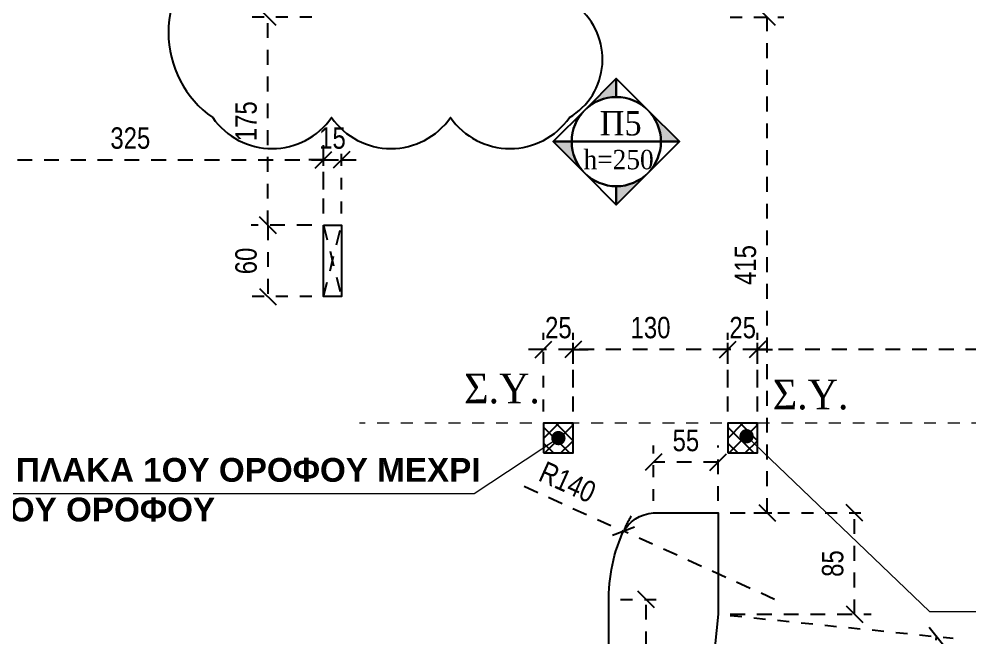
# Model space of a CAD drawing. Header units: millimetres. Extents: x -2171 to 1563, y -1758 to -1505.
# Drawn here: x -793.54 to -785.54, y -1608.02 to -1602.82 of the extents above; entities that cross this region are included whole.
import ezdxf

# ---------------------------------------------------------------- set-up
doc = ezdxf.new("R2010")
doc.units = ezdxf.units.MM
doc.header["$PDMODE"] = 32
for name, pattern in [('DASHED2', [0.375, 0.25, -0.125]), ('DOT', [0.025, 0, -0.025]), ('HIDDEN', [0.375, 0.25, -0.125]), ('HIDDEN2', [0.1875, 0.125, -0.0625])]:
    doc.linetypes.add(name, pattern=pattern)
doc.layers.get('Defpoints').update_dxf_attribs({"color": 6})
for name, color, linetype in [('-S_TEXT', 3, 'Continuous'), ('AM_5', 7, 'Continuous'), ('athinas comments', 10, 'Continuous'), ('DIASTASEIS', 7, 'Continuous'), ('Fill_Col_1', 8, 'Continuous'), ('Geo_Lines', 7, 'Continuous'), ('SY', 94, 'Continuous'), ('Text_Col_1', 7, 'Continuous'), ('Text_Slab', 7, 'Continuous')]:
    doc.layers.add(name, color=color, linetype=linetype)
doc.layers.add('A-ANNO-DIMS', color=1, linetype='Continuous', lineweight=9)
doc.styles.add('1-100', font='arial.ttf', dxfattribs={"width": 0.8})
doc.styles.add('ag', font='arial.ttf', dxfattribs={"height": 0.25})
doc.styles.add('S1TmsNwRmn1088_b_934_161', font='times.ttf', dxfattribs={"width": 0.933629, "height": 0.10875})
doc.styles.add('S1TmsNwRmn11_b_934_161', font='times.ttf', dxfattribs={"width": 0.933629, "height": 0.001087})
doc.styles.add('S1TmsNwRmn1359_b_934_161', font='times.ttf', dxfattribs={"width": 0.933629, "height": 0.135937})
doc.styles.get("Standard").update_dxf_attribs({"font": 'tahoma.ttf'})
doc.dimstyles.new('CHRISTOFOROS', dxfattribs={"dimscale": 0.2, "dimtxt": 0.25, "dimasz": 0.6, "dimexe": 0, "dimexo": 0, "dimgap": 0, "dimtad": 0, "dimdec": 0, "dimlfac": 100, "dimzin": 0, "dimdsep": 46, "dimtxsty": 'ag', "dimblk": 'ARCHTICK', "dimcen": 0, "dimclrd": 256, "dimclre": 256, "dimclrt": 1, "dimaunit": 1, "dimadec": 0, "dimazin": 0, "dimtfac": 1, "dimtdec": 0, "dimtofl": 0, "dimtmove": 0, "dimatfit": 3, "dimfxl": 1, "dimtolj": 1, "dimtzin": 0, "dimlwd": -1, "dimlwe": -1, "dimarcsym": 0})
doc.dimstyles.new('Copy of 1-100', dxfattribs={"dimtxt": 0.18, "dimasz": 0.14, "dimexe": 0.14, "dimexo": 0.1, "dimgap": 0.09, "dimtad": 1, "dimdec": 0, "dimlfac": 100, "dimrnd": 5, "dimzin": 5, "dimdsep": 46, "dimtxsty": '1-100', "dimblk": 'OBLIQUE', "dimcen": 0.09, "dimclrd": 1, "dimclre": 1, "dimclrt": 2, "dimadec": 0, "dimazin": 0, "dimtfac": 1, "dimtdec": 0, "dimtix": 1, "dimtmove": 2, "dimatfit": 3, "dimfxl": 5, "dimfxlon": 1, "dimtolj": 1, "dimtzin": 5, "dimarcsym": 0})

# ---------------------------------------------------------------- blocks, each defined once
blk = doc.blocks.new('Label_Όροφος 1-RC_XSN2633_2526')
at = {"layer": 'Text_Slab'}
for points in [[(-0.1768, 0.1768, -0.198912), (0, 0.25), (0, 0.3536)], [(0.1768, 0.1768, -0.198912), (0.25, 0), (0.3536, 0)], [(-0.1768, -0.1768, -0.198912), (-0.25, 0), (-0.3536, 0)], [(0.1768, -0.1768, -0.198912), (0, -0.25), (0, -0.3536)]]:
    blk.add_hatch(color=174, dxfattribs=at).paths.add_polyline_path(points)
at = {"layer": 'Text_Slab', "color": 174}
for points in [[(-0.1768, 0.1768, -0.198912), (0, 0.25), (0, 0.3536)], [(0, 0.25, -0.198912), (0.1768, 0.1768), (0, 0.3536)], [(-0.25, 0, 0.414214), (0, -0.25, 0.414214), (0.25, 0, 0.414214), (0, 0.25, 0.414214)], [(-0.25, 0, -0.198912), (-0.1768, 0.1768), (-0.3536, 0)], [(0.1768, 0.1768, -0.198912), (0.25, 0), (0.3536, 0)], [(-0.1768, -0.1768, -0.198912), (-0.25, 0), (-0.3536, 0)], [(0.25, 0, -0.198912), (0.1768, -0.1768), (0.3536, 0)], [(0, -0.25, -0.198912), (-0.1768, -0.1768), (0, -0.3536)], [(0.1768, -0.1768, -0.198912), (0, -0.25), (0, -0.3536)]]:
    blk.add_lwpolyline(points, format="xyb", close=True, dxfattribs=at)
blk.add_lwpolyline([(0.25, 0), (-0.25, 0)], close=True, dxfattribs=at)
blk = doc.blocks.new('_Oblique')
at = {"color": 0, "linetype": 'ByBlock', "lineweight": -2}
blk.add_line((-0.5, -0.5), (0.5, 0.5), dxfattribs=at)
blk = doc.blocks.new('*D200')
at = {"layer": 'A-ANNO-DIMS', "color": 1, "linetype": 'HIDDEN', "lineweight": -2, "ltscale": 0.5, "transparency": 16777216}
blk.add_line((-794.2254, -1604.2037), (-794.2254, -1603.8632), dxfattribs=at)
at = {"layer": 'A-ANNO-DIMS', "color": 1, "linetype": 'HIDDEN2', "lineweight": -2, "ltscale": 0.5, "transparency": 16777216}
blk.add_line((-790.9753, -1604.4537), (-790.9753, -1603.8632), dxfattribs=at)
at = {"layer": 'A-ANNO-DIMS', "color": 1, "linetype": 'DASHED2', "lineweight": -2, "ltscale": 0.5, "transparency": 16777216}
blk.add_line((-794.2254, -1604.0032), (-790.9753, -1604.0032), dxfattribs=at)
at = {"layer": 'Defpoints', "color": 0, "ltscale": 0.5, "transparency": 16777216}
for p in [(-790.9753, -1604.0032), (-794.2254, -1604.3037), (-790.9753, -1604.5537)]:
    blk.add_point(p, dxfattribs=at)
at = {"layer": 'A-ANNO-DIMS', "color": 1, "lineweight": -2, "ltscale": 0.5, "transparency": 16777216, "xscale": 0.14, "yscale": 0.14, "zscale": 0.14, "rotation": 180}
blk.add_blockref('_Oblique', (-794.2254, -1604.0032), dxfattribs=at)
at = {"layer": 'A-ANNO-DIMS', "color": 1, "lineweight": -2, "ltscale": 0.5, "transparency": 16777216, "xscale": 0.14, "yscale": 0.14, "zscale": 0.14}
blk.add_blockref('_Oblique', (-790.9753, -1604.0032), dxfattribs=at)
at = {"layer": 'A-ANNO-DIMS', "color": 2, "ltscale": 0.5, "transparency": 16777216, "insert": (-792.6004, -1603.8213), "char_height": 0.18, "attachment_point": 5, "style": '1-100'}
blk.add_mtext('\\A1;325', dxfattribs=at)
blk = doc.blocks.new('*D201')
at = {"layer": 'A-ANNO-DIMS', "color": 1, "linetype": 'HIDDEN', "lineweight": -2, "ltscale": 0.5, "transparency": 16777216}
blk.add_line((-790.9753, -1604.4537), (-790.9753, -1603.8632), dxfattribs=at)
at = {"layer": 'A-ANNO-DIMS', "color": 1, "linetype": 'HIDDEN2', "lineweight": -2, "ltscale": 0.5, "transparency": 16777216}
blk.add_line((-790.8253, -1604.4537), (-790.8253, -1603.8632), dxfattribs=at)
at = {"layer": 'A-ANNO-DIMS', "color": 1, "linetype": 'DASHED2', "lineweight": -2, "ltscale": 0.5, "transparency": 16777216}
for p, q in [((-790.9753, -1604.0032), (-791.1153, -1604.0032)), ((-790.9753, -1604.0032), (-790.8253, -1604.0032)), ((-790.8253, -1604.0032), (-790.6853, -1604.0032))]:
    blk.add_line(p, q, dxfattribs=at)
at = {"layer": 'Defpoints', "color": 0, "ltscale": 0.5, "transparency": 16777216}
for p in [(-790.8253, -1604.0032), (-790.9753, -1604.5537), (-790.8253, -1604.5537)]:
    blk.add_point(p, dxfattribs=at)
at = {"layer": 'A-ANNO-DIMS', "color": 1, "lineweight": -2, "ltscale": 0.5, "transparency": 16777216, "xscale": 0.14, "yscale": 0.14, "zscale": 0.14}
blk.add_blockref('_Oblique', (-790.9753, -1604.0032), dxfattribs=at)
at = {"layer": 'A-ANNO-DIMS', "color": 1, "lineweight": -2, "ltscale": 0.5, "transparency": 16777216, "xscale": 0.14, "yscale": 0.14, "zscale": 0.14, "rotation": 180}
blk.add_blockref('_Oblique', (-790.8253, -1604.0032), dxfattribs=at)
at = {"layer": 'A-ANNO-DIMS', "color": 2, "ltscale": 0.5, "transparency": 16777216, "insert": (-790.9003, -1603.8213), "char_height": 0.18, "attachment_point": 5, "style": '1-100'}
blk.add_mtext('\\A1;15', dxfattribs=at)
blk = doc.blocks.new('*D202')
at = {"layer": 'A-ANNO-DIMS', "color": 1, "linetype": 'HIDDEN2', "lineweight": -2, "ltscale": 0.5, "transparency": 16777216}
blk.add_line((-791.0753, -1602.8037), (-791.5846, -1602.8037), dxfattribs=at)
at = {"layer": 'A-ANNO-DIMS', "color": 1, "linetype": 'DASHED2', "lineweight": -2, "ltscale": 0.5, "transparency": 16777216}
blk.add_line((-791.4446, -1604.5537), (-791.4446, -1602.8037), dxfattribs=at)
at = {"layer": 'A-ANNO-DIMS', "color": 1, "linetype": 'HIDDEN', "lineweight": -2, "ltscale": 0.5, "transparency": 16777216}
blk.add_line((-791.0753, -1604.5537), (-791.5846, -1604.5537), dxfattribs=at)
at = {"layer": 'Defpoints', "color": 0, "ltscale": 0.5, "transparency": 16777216}
for p in [(-791.4446, -1602.8037), (-790.9753, -1602.8037), (-790.9753, -1604.5537)]:
    blk.add_point(p, dxfattribs=at)
at = {"layer": 'A-ANNO-DIMS', "color": 1, "lineweight": -2, "ltscale": 0.5, "transparency": 16777216, "xscale": 0.14, "yscale": 0.14, "zscale": 0.14}
for p, rotation in [((-791.4446, -1602.8037), 90), ((-791.4446, -1604.5537), 270)]:
    blk.add_blockref('_Oblique', p, dxfattribs=dict(at, rotation=rotation))
at = {"layer": 'A-ANNO-DIMS', "color": 2, "ltscale": 0.5, "transparency": 16777216, "insert": (-791.6265, -1603.6787), "char_height": 0.18, "attachment_point": 5, "rotation": 90, "style": '1-100'}
blk.add_mtext('\\A1;175', dxfattribs=at)
blk = doc.blocks.new('*D203')
at = {"layer": 'A-ANNO-DIMS', "color": 1, "linetype": 'HIDDEN', "lineweight": -2, "ltscale": 0.5, "transparency": 16777216}
blk.add_line((-791.0753, -1604.5537), (-791.5846, -1604.5537), dxfattribs=at)
at = {"layer": 'A-ANNO-DIMS', "color": 1, "linetype": 'DASHED2', "lineweight": -2, "ltscale": 0.5, "transparency": 16777216}
blk.add_line((-791.4446, -1604.5537), (-791.4446, -1605.1539), dxfattribs=at)
at = {"layer": 'A-ANNO-DIMS', "color": 1, "linetype": 'HIDDEN2', "lineweight": -2, "ltscale": 0.5, "transparency": 16777216}
blk.add_line((-791.0753, -1605.1539), (-791.5846, -1605.1539), dxfattribs=at)
at = {"layer": 'Defpoints', "color": 0, "ltscale": 0.5, "transparency": 16777216}
for p in [(-790.9753, -1604.5537), (-791.4446, -1605.1539), (-790.9753, -1605.1539)]:
    blk.add_point(p, dxfattribs=at)
at = {"layer": 'A-ANNO-DIMS', "color": 1, "lineweight": -2, "ltscale": 0.5, "transparency": 16777216, "xscale": 0.14, "yscale": 0.14, "zscale": 0.14}
for p, rotation in [((-791.4446, -1604.5537), 90), ((-791.4446, -1605.1539), 270)]:
    blk.add_blockref('_Oblique', p, dxfattribs=dict(at, rotation=rotation))
at = {"layer": 'A-ANNO-DIMS', "color": 2, "ltscale": 0.5, "transparency": 16777216, "insert": (-791.6265, -1604.8538), "char_height": 0.18, "attachment_point": 5, "rotation": 90, "style": '1-100'}
blk.add_mtext('\\A1;60', dxfattribs=at)
blk = doc.blocks.new('*D457')
at = {"layer": 'Defpoints', "color": 0, "ltscale": 0.5, "transparency": 16777216}
for p in [(-788.4532, -1607.1255), (-787.1821, -1607.6994)]:
    blk.add_point(p, dxfattribs=at)
at = {"layer": 'DIASTASEIS', "color": 1, "linetype": 'DASHED2', "lineweight": -2, "ltscale": 0.5, "transparency": 16777216}
for p in [(-789.2876, -1606.7487), (-787.1821, -1607.6994)]:
    blk.add_line(p, (-788.4532, -1607.1255), dxfattribs=at)
at = {"layer": 'DIASTASEIS', "color": 1, "linetype": 'HIDDEN', "lineweight": -2, "ltscale": 0.5, "transparency": 16777216}
blk.add_arc((-787.1821, -1607.6994), 1.3947, 149.94848, 156.39883, dxfattribs=at)
at = {"layer": 'DIASTASEIS', "color": 1, "lineweight": -2, "ltscale": 0.5, "transparency": 16777216, "xscale": 0.14, "yscale": 0.14, "zscale": 0.14, "rotation": 335.6999536999728}
blk.add_blockref('_Oblique', (-788.4532, -1607.1255), dxfattribs=at)
at = {"layer": 'DIASTASEIS', "color": 2, "ltscale": 0.5, "transparency": 16777216, "insert": (-788.9231, -1606.7137), "char_height": 0.18, "attachment_point": 5, "rotation": 335.69995, "style": '1-100'}
blk.add_mtext('\\A1;R140', dxfattribs=at)
blk = doc.blocks.new('*D480')
at = {"layer": 'Defpoints', "color": 0, "ltscale": 0.5, "transparency": 16777216}
for p in [(-788.5768, -1607.6994), (-788.2614, -1607.6994), (-788.5751, -1611.6942)]:
    blk.add_point(p, dxfattribs=at)
at = {"layer": 'DIASTASEIS', "color": 1, "linetype": 'HIDDEN2', "lineweight": -2, "ltscale": 0.5, "transparency": 16777216}
blk.add_line((-788.4768, -1607.6994), (-788.1214, -1607.6994), dxfattribs=at)
at = {"layer": 'DIASTASEIS', "color": 1, "linetype": 'DASHED2', "lineweight": -2, "ltscale": 0.5, "transparency": 16777216}
blk.add_line((-788.2614, -1611.6942), (-788.2614, -1607.6994), dxfattribs=at)
at = {"layer": 'DIASTASEIS', "color": 1, "linetype": 'HIDDEN', "lineweight": -2, "ltscale": 0.5, "transparency": 16777216}
blk.add_line((-788.4751, -1611.6942), (-788.1214, -1611.6942), dxfattribs=at)
at = {"layer": 'DIASTASEIS', "color": 1, "lineweight": -2, "ltscale": 0.5, "transparency": 16777216, "xscale": 0.14, "yscale": 0.14, "zscale": 0.14}
for p, rotation in [((-788.2614, -1607.6994), 90), ((-788.2614, -1611.6942), 270)]:
    blk.add_blockref('_Oblique', p, dxfattribs=dict(at, rotation=rotation))
at = {"layer": 'DIASTASEIS', "color": 2, "ltscale": 0.5, "transparency": 16777216, "insert": (-788.4433, -1609.6968), "char_height": 0.18, "attachment_point": 5, "rotation": 90, "style": '1-100'}
blk.add_mtext('\\A1;400', dxfattribs=at)
blk = doc.blocks.new('*D481')
at = {"layer": 'Defpoints', "color": 0, "ltscale": 0.5, "transparency": 16777216}
for p in [(-787.6554, -1607.8245), (-785.8205, -1608.0122), (-788.0709, -1611.8845)]:
    blk.add_point(p, dxfattribs=at)
at = {"layer": 'DIASTASEIS', "color": 1, "linetype": 'HIDDEN2', "lineweight": -2, "ltscale": 0.5, "transparency": 16777216}
blk.add_line((-787.5559, -1607.8346), (-785.6812, -1608.0265), dxfattribs=at)
at = {"layer": 'DIASTASEIS', "color": 1, "linetype": 'DASHED2', "lineweight": -2, "ltscale": 0.5, "transparency": 16777216}
blk.add_line((-786.236, -1612.0723), (-785.8205, -1608.0122), dxfattribs=at)
at = {"layer": 'DIASTASEIS', "color": 1, "linetype": 'HIDDEN', "lineweight": -2, "ltscale": 0.5, "transparency": 16777216}
blk.add_line((-787.9714, -1611.8947), (-786.0967, -1612.0866), dxfattribs=at)
at = {"layer": 'DIASTASEIS', "color": 1, "lineweight": -2, "ltscale": 0.5, "transparency": 16777216, "xscale": 0.14, "yscale": 0.14, "zscale": 0.14}
for p, rotation in [((-785.8205, -1608.0122), 84.15682651416543), ((-786.236, -1612.0723), 264.1568265141655)]:
    blk.add_blockref('_Oblique', p, dxfattribs=dict(at, rotation=rotation))
at = {"layer": 'DIASTASEIS', "color": 2, "ltscale": 0.5, "transparency": 16777216, "insert": (-786.2092, -1610.0238), "char_height": 0.18, "attachment_point": 5, "rotation": 84.15683, "style": '1-100'}
blk.add_mtext('\\A1;410', dxfattribs=at)
blk = doc.blocks.new('*D482')
at = {"layer": 'Defpoints', "color": 0, "ltscale": 0.5, "transparency": 16777216}
for p in [(-787.6554, -1606.9721), (-786.5108, -1606.9721), (-787.6554, -1607.8245)]:
    blk.add_point(p, dxfattribs=at)
at = {"layer": 'DIASTASEIS', "color": 1, "linetype": 'HIDDEN2', "lineweight": -2, "ltscale": 0.5, "transparency": 16777216}
blk.add_line((-787.5554, -1606.9721), (-786.3708, -1606.9721), dxfattribs=at)
at = {"layer": 'DIASTASEIS', "color": 1, "linetype": 'DASHED2', "lineweight": -2, "ltscale": 0.5, "transparency": 16777216}
blk.add_line((-786.5108, -1607.8245), (-786.5108, -1606.9721), dxfattribs=at)
at = {"layer": 'DIASTASEIS', "color": 1, "linetype": 'HIDDEN', "lineweight": -2, "ltscale": 0.5, "transparency": 16777216}
blk.add_line((-787.5554, -1607.8245), (-786.3708, -1607.8245), dxfattribs=at)
at = {"layer": 'DIASTASEIS', "color": 1, "lineweight": -2, "ltscale": 0.5, "transparency": 16777216, "xscale": 0.14, "yscale": 0.14, "zscale": 0.14}
for p, rotation in [((-786.5108, -1606.9721), 90), ((-786.5108, -1607.8245), 270)]:
    blk.add_blockref('_Oblique', p, dxfattribs=dict(at, rotation=rotation))
at = {"layer": 'DIASTASEIS', "color": 2, "ltscale": 0.5, "transparency": 16777216, "insert": (-786.6927, -1607.3983), "char_height": 0.18, "attachment_point": 5, "rotation": 90, "style": '1-100'}
blk.add_mtext('\\A1;85', dxfattribs=at)
blk = doc.blocks.new('*D483')
at = {"layer": 'Defpoints', "color": 0, "ltscale": 0.5, "transparency": 16777216}
for p in [(-788.2005, -1606.5464), (-788.2005, -1606.9721), (-787.6554, -1606.9721)]:
    blk.add_point(p, dxfattribs=at)
at = {"layer": 'DIASTASEIS', "color": 1, "linetype": 'HIDDEN2', "lineweight": -2, "ltscale": 0.5, "transparency": 16777216}
blk.add_line((-788.2005, -1606.8721), (-788.2005, -1606.4064), dxfattribs=at)
at = {"layer": 'DIASTASEIS', "color": 1, "linetype": 'HIDDEN', "lineweight": -2, "ltscale": 0.5, "transparency": 16777216}
blk.add_line((-787.6554, -1606.8721), (-787.6554, -1606.4064), dxfattribs=at)
at = {"layer": 'DIASTASEIS', "color": 1, "linetype": 'DASHED2', "lineweight": -2, "ltscale": 0.5, "transparency": 16777216}
blk.add_line((-787.6554, -1606.5464), (-788.2005, -1606.5464), dxfattribs=at)
at = {"layer": 'DIASTASEIS', "color": 1, "lineweight": -2, "ltscale": 0.5, "transparency": 16777216, "xscale": 0.14, "yscale": 0.14, "zscale": 0.14, "rotation": 180}
blk.add_blockref('_Oblique', (-788.2005, -1606.5464), dxfattribs=at)
at = {"layer": 'DIASTASEIS', "color": 1, "lineweight": -2, "ltscale": 0.5, "transparency": 16777216, "xscale": 0.14, "yscale": 0.14, "zscale": 0.14}
blk.add_blockref('_Oblique', (-787.6554, -1606.5464), dxfattribs=at)
at = {"layer": 'DIASTASEIS', "color": 2, "ltscale": 0.5, "transparency": 16777216, "insert": (-787.928, -1606.3648), "char_height": 0.18, "attachment_point": 5, "style": '1-100'}
blk.add_mtext('\\A1;55', dxfattribs=at)
blk = doc.blocks.new('*D726')
at = {"layer": 'Defpoints', "color": 0, "ltscale": 0.5, "transparency": 16777216}
for p in [(-787.6554, -1602.8037), (-787.2446, -1602.8037), (-787.6554, -1606.9721)]:
    blk.add_point(p, dxfattribs=at)
at = {"layer": 'DIASTASEIS', "color": 1, "linetype": 'HIDDEN2', "lineweight": -2, "ltscale": 0.5, "transparency": 16777216}
blk.add_line((-787.5554, -1602.8037), (-787.1046, -1602.8037), dxfattribs=at)
at = {"layer": 'DIASTASEIS', "color": 1, "linetype": 'DASHED2', "lineweight": -2, "ltscale": 0.5, "transparency": 16777216}
blk.add_line((-787.2446, -1606.9721), (-787.2446, -1602.8037), dxfattribs=at)
at = {"layer": 'DIASTASEIS', "color": 1, "linetype": 'HIDDEN', "lineweight": -2, "ltscale": 0.5, "transparency": 16777216}
blk.add_line((-787.5554, -1606.9721), (-787.1046, -1606.9721), dxfattribs=at)
at = {"layer": 'DIASTASEIS', "color": 1, "lineweight": -2, "ltscale": 0.5, "transparency": 16777216, "xscale": 0.14, "yscale": 0.14, "zscale": 0.14}
for p, rotation in [((-787.2446, -1602.8037), 90), ((-787.2446, -1606.9721), 270)]:
    blk.add_blockref('_Oblique', p, dxfattribs=dict(at, rotation=rotation))
at = {"layer": 'DIASTASEIS', "color": 2, "ltscale": 0.5, "transparency": 16777216, "insert": (-787.4265, -1604.8879), "char_height": 0.18, "attachment_point": 5, "rotation": 90, "style": '1-100'}
blk.add_mtext('\\A1;415', dxfattribs=at)
blk = doc.blocks.new('_ArchTick')
at = {"color": 0, "linetype": 'ByBlock', "const_width": 0.15}
blk.add_lwpolyline([(-0.5, -0.5), (0.5, 0.5)], dxfattribs=at)
blk = doc.blocks.new('*D1486')
at = {"layer": 'AM_5', "color": 1, "linetype": 'HIDDEN2', "lineweight": -2, "ltscale": 0.5, "transparency": 16777216}
blk.add_line((-787.3253, -1606.1183), (-787.3253, -1605.4569), dxfattribs=at)
at = {"layer": 'AM_5', "color": 1, "linetype": 'HIDDEN', "lineweight": -2, "ltscale": 0.5, "transparency": 16777216}
blk.add_line((-779.8254, -1606.1183), (-779.8254, -1605.4569), dxfattribs=at)
at = {"layer": 'AM_5', "color": 1, "linetype": 'DASHED2', "lineweight": -2, "ltscale": 0.5, "transparency": 16777216}
blk.add_line((-779.8254, -1605.5969), (-787.3253, -1605.5969), dxfattribs=at)
at = {"layer": 'Defpoints', "color": 0, "ltscale": 0.5, "transparency": 16777216}
for p in [(-787.3253, -1605.5969), (-787.3253, -1606.2183), (-779.8254, -1606.2183)]:
    blk.add_point(p, dxfattribs=at)
at = {"layer": 'AM_5', "color": 1, "lineweight": -2, "ltscale": 0.5, "transparency": 16777216, "xscale": 0.14, "yscale": 0.14, "zscale": 0.14, "rotation": 180}
blk.add_blockref('_Oblique', (-787.3253, -1605.5969), dxfattribs=at)
at = {"layer": 'AM_5', "color": 1, "lineweight": -2, "ltscale": 0.5, "transparency": 16777216, "xscale": 0.14, "yscale": 0.14, "zscale": 0.14}
blk.add_blockref('_Oblique', (-779.8254, -1605.5969), dxfattribs=at)
at = {"layer": 'AM_5', "color": 2, "ltscale": 0.5, "transparency": 16777216, "insert": (-783.5753, -1605.415), "char_height": 0.18, "attachment_point": 5, "style": '1-100'}
blk.add_mtext('\\A1;750', dxfattribs=at)
blk = doc.blocks.new('*D1487')
at = {"layer": 'AM_5', "color": 1, "linetype": 'HIDDEN2', "lineweight": -2, "ltscale": 0.5, "transparency": 16777216}
blk.add_line((-787.5753, -1606.1183), (-787.5753, -1605.4569), dxfattribs=at)
at = {"layer": 'AM_5', "color": 1, "linetype": 'HIDDEN', "lineweight": -2, "ltscale": 0.5, "transparency": 16777216}
blk.add_line((-787.3253, -1606.1183), (-787.3253, -1605.4569), dxfattribs=at)
at = {"layer": 'AM_5', "color": 1, "linetype": 'DASHED2', "lineweight": -2, "ltscale": 0.5, "transparency": 16777216}
for p, q in [((-787.5753, -1605.5969), (-787.7153, -1605.5969)), ((-787.3253, -1605.5969), (-787.5753, -1605.5969)), ((-787.3253, -1605.5969), (-787.1853, -1605.5969))]:
    blk.add_line(p, q, dxfattribs=at)
at = {"layer": 'Defpoints', "color": 0, "ltscale": 0.5, "transparency": 16777216}
for p in [(-787.5753, -1605.5969), (-787.5753, -1606.2183), (-787.3253, -1606.2183)]:
    blk.add_point(p, dxfattribs=at)
at = {"layer": 'AM_5', "color": 1, "lineweight": -2, "ltscale": 0.5, "transparency": 16777216, "xscale": 0.14, "yscale": 0.14, "zscale": 0.14}
blk.add_blockref('_Oblique', (-787.5753, -1605.5969), dxfattribs=at)
at = {"layer": 'AM_5', "color": 1, "lineweight": -2, "ltscale": 0.5, "transparency": 16777216, "xscale": 0.14, "yscale": 0.14, "zscale": 0.14, "rotation": 180}
blk.add_blockref('_Oblique', (-787.3253, -1605.5969), dxfattribs=at)
at = {"layer": 'AM_5', "color": 2, "ltscale": 0.5, "transparency": 16777216, "insert": (-787.4503, -1605.415), "char_height": 0.18, "attachment_point": 5, "style": '1-100'}
blk.add_mtext('\\A1;25', dxfattribs=at)
blk = doc.blocks.new('*D1488')
at = {"layer": 'AM_5', "color": 1, "linetype": 'HIDDEN2', "lineweight": -2, "ltscale": 0.5, "transparency": 16777216}
blk.add_line((-788.8753, -1606.1183), (-788.8753, -1605.4569), dxfattribs=at)
at = {"layer": 'AM_5', "color": 1, "linetype": 'HIDDEN', "lineweight": -2, "ltscale": 0.5, "transparency": 16777216}
blk.add_line((-787.5753, -1606.1183), (-787.5753, -1605.4569), dxfattribs=at)
at = {"layer": 'AM_5', "color": 1, "linetype": 'DASHED2', "lineweight": -2, "ltscale": 0.5, "transparency": 16777216}
blk.add_line((-787.5753, -1605.5969), (-788.8753, -1605.5969), dxfattribs=at)
at = {"layer": 'Defpoints', "color": 0, "ltscale": 0.5, "transparency": 16777216}
for p in [(-788.8753, -1605.5969), (-788.8753, -1606.2183), (-787.5753, -1606.2183)]:
    blk.add_point(p, dxfattribs=at)
at = {"layer": 'AM_5', "color": 1, "lineweight": -2, "ltscale": 0.5, "transparency": 16777216, "xscale": 0.14, "yscale": 0.14, "zscale": 0.14, "rotation": 180}
blk.add_blockref('_Oblique', (-788.8753, -1605.5969), dxfattribs=at)
at = {"layer": 'AM_5', "color": 1, "lineweight": -2, "ltscale": 0.5, "transparency": 16777216, "xscale": 0.14, "yscale": 0.14, "zscale": 0.14}
blk.add_blockref('_Oblique', (-787.5753, -1605.5969), dxfattribs=at)
at = {"layer": 'AM_5', "color": 2, "ltscale": 0.5, "transparency": 16777216, "insert": (-788.2253, -1605.415), "char_height": 0.18, "attachment_point": 5, "style": '1-100'}
blk.add_mtext('\\A1;130', dxfattribs=at)
blk = doc.blocks.new('*D1489')
at = {"layer": 'AM_5', "color": 1, "linetype": 'HIDDEN2', "lineweight": -2, "ltscale": 0.5, "transparency": 16777216}
blk.add_line((-789.1254, -1606.1183), (-789.1254, -1605.4569), dxfattribs=at)
at = {"layer": 'AM_5', "color": 1, "linetype": 'HIDDEN', "lineweight": -2, "ltscale": 0.5, "transparency": 16777216}
blk.add_line((-788.8753, -1606.1183), (-788.8753, -1605.4569), dxfattribs=at)
at = {"layer": 'AM_5', "color": 1, "linetype": 'DASHED2', "lineweight": -2, "ltscale": 0.5, "transparency": 16777216}
for p, q in [((-789.1254, -1605.5969), (-789.2654, -1605.5969)), ((-788.8753, -1605.5969), (-789.1254, -1605.5969)), ((-788.8753, -1605.5969), (-788.7353, -1605.5969))]:
    blk.add_line(p, q, dxfattribs=at)
at = {"layer": 'Defpoints', "color": 0, "ltscale": 0.5, "transparency": 16777216}
for p in [(-789.1254, -1605.5969), (-789.1254, -1606.2183), (-788.8753, -1606.2183)]:
    blk.add_point(p, dxfattribs=at)
at = {"layer": 'AM_5', "color": 1, "lineweight": -2, "ltscale": 0.5, "transparency": 16777216, "xscale": 0.14, "yscale": 0.14, "zscale": 0.14}
blk.add_blockref('_Oblique', (-789.1254, -1605.5969), dxfattribs=at)
at = {"layer": 'AM_5', "color": 1, "lineweight": -2, "ltscale": 0.5, "transparency": 16777216, "xscale": 0.14, "yscale": 0.14, "zscale": 0.14, "rotation": 180}
blk.add_blockref('_Oblique', (-788.8753, -1605.5969), dxfattribs=at)
at = {"layer": 'AM_5', "color": 2, "ltscale": 0.5, "transparency": 16777216, "insert": (-789.0003, -1605.415), "char_height": 0.18, "attachment_point": 5, "style": '1-100'}
blk.add_mtext('\\A1;25', dxfattribs=at)

msp = doc.modelspace()

# ---------------------------------------------------------------- hatches: boundary and pattern name
at = {"layer": 'Fill_Col_1', "linetype": 'Continuous', "ltscale": 0.5, "transparency": 33554687}
h = msp.add_hatch(dxfattribs=at)
h.set_pattern_fill('ANSI37', color=253, scale=0.03)
h.set_pattern_definition([(45, (1334.46107, 323.67111), (-0.067351921, 0.067351921), []), (135, (1334.46107, 323.67111), (-0.067351921, -0.067351921), [])])
h.paths.add_polyline_path([(-789.1254, -1606.4683), (-788.8753, -1606.4683), (-788.8753, -1606.2183), (-789.1254, -1606.2183)])
h = msp.add_hatch(dxfattribs=at)
h.set_pattern_fill('ANSI37', color=253, scale=0.03)
h.set_pattern_definition([(45, (1336.01106, 323.67111), (-0.067351921, 0.067351921), []), (135, (1336.01106, 323.67111), (-0.067351921, -0.067351921), [])])
h.paths.add_polyline_path([(-787.5754, -1606.4683), (-787.3253, -1606.4683), (-787.3253, -1606.2183), (-787.5754, -1606.2183)])

# ---------------------------------------------------------------- linework, layer by layer
at = {"color": 2, "linetype": 'HIDDEN', "ltscale": 0.5}
for p, q in [((-790.9753, -1604.5537), (-790.8253, -1605.1539)), ((-790.9753, -1605.1539), (-790.8253, -1604.5537))]:
    msp.add_line(p, q, dxfattribs=at)
at = {"layer": 'A-ANNO-DIMS', "linetype": 'DOT', "ltscale": 3}
msp.add_line((-776.2245, -1606.2178), (-790.6733, -1606.2178), dxfattribs=at)
at = {"layer": 'athinas comments'}
msp.add_lwpolyline([(-791.9078, -1603.648, 0.520567), (-790.9078, -1603.648, 0.520567), (-789.9078, -1603.648, 0.520567), (-788.9078, -1603.648, 0.520567), (-788.8373, -1602.7185, 0.520567), (-789.1209, -1602.0021, 0.520567), (-790.1209, -1602.0021, 0.520567), (-791.1209, -1602.0021, 0.520567), (-791.9078, -1602.2151, 0.520567)], format="xyb", close=True, dxfattribs=at)
at = {"layer": 'Geo_Lines', "color": 94}
msp.add_lwpolyline([(-804.7254, -1604.2237), (-807.0054, -1604.2237), (-807.0054, -1604.2233), (-807.9644, -1604.224, 0.438614), (-810.3968, -1606.931), (-810.0058, -1611.0201, 0.375409), (-808.1658, -1612.7591), (-798.105, -1613.0793, 0.437761), (-797.0633, -1612.0207), (-797.0633, -1611.3839), (-796.3754, -1611.3837), (-796.3754, -1612.1884, 0.414225), (-794.9098, -1613.6538), (-790.5348, -1613.6537, 0.414167), (-788.5751, -1611.6942, 0.00006), (-788.5751, -1607.7674, -0.115684), (-788.4601, -1607.141, -0.258382), (-788.2004, -1606.9721), (-787.6554, -1606.9721), (-787.6554, -1607.8245), (-788.0709, -1611.8845, 0.431263), (-786.6784, -1613.497), (-776.9074, -1613.9902, 0.384869)], format="xyb", dxfattribs=at)
msp.add_lwpolyline([(-790.9753, -1604.5537), (-790.8253, -1604.5537), (-790.8253, -1605.1539), (-790.9753, -1605.1539)], close=True, dxfattribs=at)
at = {"layer": 'SY'}
for points in [[(-789.1254, -1606.4683), (-788.8753, -1606.4683), (-788.8753, -1606.2183), (-789.1254, -1606.2183)], [(-787.5754, -1606.4683), (-787.3253, -1606.4683), (-787.3253, -1606.2183), (-787.5754, -1606.2183)]]:
    msp.add_lwpolyline(points, close=True, dxfattribs=at)

# ---------------------------------------------------------------- block references
at = {"xscale": 1.5, "yscale": 1.5, "zscale": 1.5}
msp.add_blockref('Label_Όροφος 1-RC_XSN2633_2526', (-788.5132, -1603.8502), dxfattribs=at)

# ---------------------------------------------------------------- texts
at = {"layer": '-S_TEXT', "insert": (-794.8486, -1606.5106, 0), "char_height": 0.2, "attachment_point": 1}
msp.add_mtext_dynamic_manual_height_columns('\\A1;\\pxql;{\\fArial|b1|i0|c161|p34;Σ.Υ. ΑΠΟ ΠΛΑΚΑ 1ΟΥ ΟΡΟΦΟΥ ΜΕΧΡΙ \\PΠΛΑΚΑ 2ΟΥ ΟΡΟΦΟΥ}', width=9.978535, gutter_width=1.2, heights=[1.0598], dxfattribs=at)
at = {"layer": 'Text_Col_1', "color": 200, "style": 'S1TmsNwRmn11_b_934_161', "width": 0.933629}
for p in [(-789.7925, -1606.0504), (-787.197, -1606.101)]:
    msp.add_text('Σ.Υ.', height=0.25, dxfattribs=at).set_placement(p)
at = {"layer": 'Text_Slab', "color": 174, "style": 'S1TmsNwRmn1359_b_934_161', "width": 0.933629}
msp.add_text('   Π5', height=0.20391, dxfattribs=at).set_placement((-788.8677, -1603.7977))
at = {"layer": 'Text_Slab', "color": 5, "style": 'S1TmsNwRmn1088_b_934_161', "width": 0.933629}
msp.add_text('h=250', height=0.16312, dxfattribs=at).set_placement((-788.7886, -1604.0827))

# ---------------------------------------------------------------- dimensions: what is measured, and where the dimension line sits
at = {"layer": 'A-ANNO-DIMS', "ltscale": 0.5}
for base, p2, picture, middle in [((-791.4446, -1602.8037), (-790.9753, -1602.8037), '*D202', (-791.6265, -1603.6787)), ((-791.4446, -1605.1539), (-790.9753, -1605.1539), '*D203', (-791.6265, -1604.8538))]:
    dim = msp.add_linear_dim(base=base, p1=(-790.9753, -1604.5537), p2=p2, angle=90, dimstyle='Copy of 1-100', dxfattribs=at)
    dim.commit()
    dim.dimension.update_dxf_attribs({"geometry": picture, "text_midpoint": middle})
for base, p1, p2, picture, middle in [((-790.9753, -1604.0032), (-794.2254, -1604.3037), (-790.9753, -1604.5537), '*D200', (-792.6004, -1603.8213)), ((-790.8253, -1604.0032), (-790.9753, -1604.5537), (-790.8253, -1604.5537), '*D201', (-790.9003, -1603.8213))]:
    dim = msp.add_linear_dim(base=base, p1=p1, p2=p2, dimstyle='Copy of 1-100', dxfattribs=at)
    dim.commit()
    dim.dimension.update_dxf_attribs({"geometry": picture, "text_midpoint": middle})
at = {"layer": 'AM_5', "ltscale": 0.5}
for base, p1, p2, picture, middle in [((-789.1254, -1605.5969), (-788.8753, -1606.2183), (-789.1254, -1606.2183), '*D1489', (-789.0003, -1605.415)), ((-788.8753, -1605.5969), (-787.5753, -1606.2183), (-788.8753, -1606.2183), '*D1488', (-788.2253, -1605.415)), ((-787.5753, -1605.5969), (-787.3253, -1606.2183), (-787.5753, -1606.2183), '*D1487', (-787.4503, -1605.415)), ((-787.3253, -1605.5969), (-779.8254, -1606.2183), (-787.3253, -1606.2183), '*D1486', (-783.5753, -1605.415))]:
    dim = msp.add_linear_dim(base=base, p1=p1, p2=p2, dimstyle='Copy of 1-100', dxfattribs=at)
    dim.commit()
    dim.dimension.update_dxf_attribs({"geometry": picture, "text_midpoint": middle})
at = {"layer": 'DIASTASEIS', "ltscale": 0.5}
for base, p1, p2, picture, middle in [((-787.2446, -1602.8037), (-787.6554, -1606.9721), (-787.6554, -1602.8037), '*D726', (-787.4265, -1604.8879)), ((-786.5108, -1606.9721), (-787.6554, -1607.8245), (-787.6554, -1606.9721), '*D482', (-786.6927, -1607.3983)), ((-788.2614, -1607.6994), (-788.5751, -1611.6942), (-788.5768, -1607.6994), '*D480', (-788.4433, -1609.6968))]:
    dim = msp.add_linear_dim(base=base, p1=p1, p2=p2, angle=90, dimstyle='Copy of 1-100', dxfattribs=at)
    dim.commit()
    dim.dimension.update_dxf_attribs({"geometry": picture, "text_midpoint": middle})
dim = msp.add_linear_dim(base=(-788.2005, -1606.5464), p1=(-787.6554, -1606.9721), p2=(-788.2005, -1606.9721), dimstyle='Copy of 1-100', dxfattribs=at)
dim.commit()
dim.dimension.update_dxf_attribs({"geometry": '*D483', "text_midpoint": (-787.928, -1606.3648)})
dim = msp.add_radius_dim(center=(-787.1821, -1607.6994), mpoint=(-788.4532, -1607.1255), dimstyle='Copy of 1-100', dxfattribs=at)
dim.commit()
dim.dimension.update_dxf_attribs({"geometry": '*D457', "text_midpoint": (-788.9231, -1606.7137)})
dim = msp.add_aligned_dim(p1=(-788.0709, -1611.8845), p2=(-787.6554, -1607.8245), distance=-1.8445, dimstyle='Copy of 1-100', dxfattribs=at)
dim.commit()
dim.dimension.update_dxf_attribs({"geometry": '*D481', "text_midpoint": (-786.2092, -1610.0238)})

# ---------------------------------------------------------------- leaders
at = {"layer": 'A-ANNO-DIMS', "linetype": 'Continuous'}
for points in [[(-789.0003, -1606.3432, 0), (-789.7087, -1606.8122, 0), (-794.928, -1606.8122, 0)], [(-787.4175, -1606.3275, 0), (-785.8796, -1607.8019, 0), (-779.9523, -1607.8019, 0)]]:
    msp.add_leader(points, dimstyle='CHRISTOFOROS', override={"dimclrd": 1, "dimldrblk": 'Dot', "dimfxl": 0.1, "dimfxlon": 1, "dimarcsym": 1}, dxfattribs=at)

doc.saveas('drawing.dxf')
